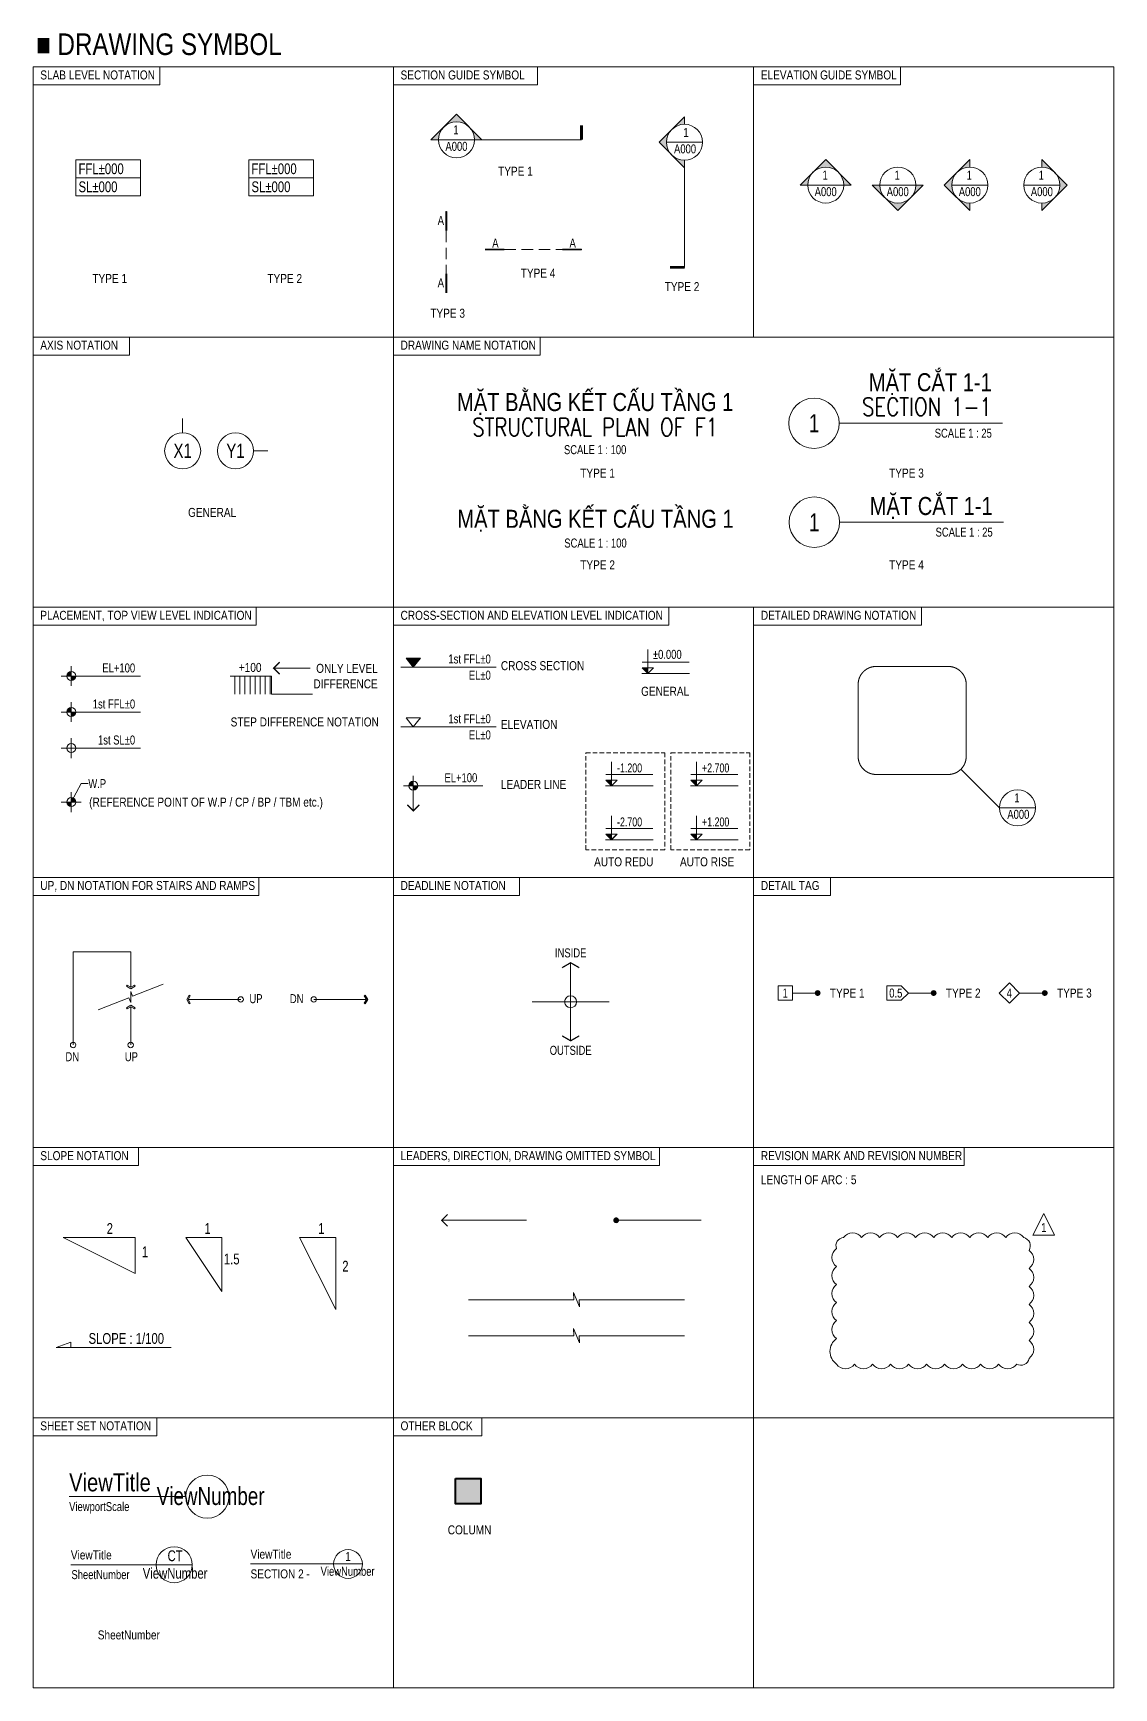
# Model space of a CAD drawing. Header units: millimetres. Extents: x -642477 to 1168880, y -27982 to 330379.
# Drawn here: x -531900 to -501900, y 44673 to 90611 of the extents above; entities that cross this region are included whole.
import ezdxf
from ezdxf.enums import TextEntityAlignment as Align

# ---------------------------------------------------------------- set-up
doc = ezdxf.new("R2010")
doc.units = ezdxf.units.MM
for name, pattern in [('CEN', [62, 60, -1, 0, -1]), ('CENTER2', [1.125, 0.75, -0.125, 0.125, -0.125]), ('DASHED', [19.049999999999997, 12.7, -6.35]), ('HIDDEN2', [4.762499999999999, 3.175, -1.5875])]:
    doc.linetypes.add(name, pattern=pattern)
doc.layers.get('0').update_dxf_attribs({"lineweight": 20})
for name, color, linetype, lineweight in [('NDC_FRAME', 7, 'Continuous', 20), ('NDC_S-COLUMN', 4, 'Continuous', 40), ('NDC_S_ANNO', 7, 'Continuous', 20), ('NDC_S_AXIS', 5, 'CENTER2', 13), ('NDC_S_DIM', 1, 'Continuous', 15), ('NDC_S_ENG TITLE', 3, 'Continuous', 20), ('NDC_S_HATCH COLUMN AND WALL', 251, 'Continuous', 13), ('NDC_S_HIDDEN', 8, 'HIDDEN2', 13), ('NDC_S_OPENING2', 9, 'DASHED', 13), ('NDC_S_SYMBOL', 1, 'Continuous', 15), ('NDC_S_TEXT SYMBOL', 7, 'Continuous', 20), ('NDC_S_THIN LINE', 8, 'Continuous', 9), ('NDC_S_VN TEXT', 7, 'Continuous', 20), ('NDC_S_VN TITLE', 6, 'Continuous', 35)]:
    doc.layers.add(name, color=color, linetype=linetype, lineweight=lineweight)
doc.layers.add('NDC_S_REVISION', color=18, linetype='Continuous', lineweight=20, plot=False)
doc.styles.add('NDC_ANNO', font='', dxfattribs={"width": 0.8})
doc.styles.add('NDC_DIM', font='', dxfattribs={"width": 0.75})
doc.styles.add('NDC_EN TXT', font='romans.shx', dxfattribs={"width": 0.8})
doc.styles.add('NDC_VIE TXT', font='arial.ttf', dxfattribs={"width": 0.8})
doc.styles.get('NDC_ANNO').set_extended_font_data('Dotum')
doc.styles.get('NDC_DIM').set_extended_font_data('Dotum')

# ---------------------------------------------------------------- blocks, each defined once
blk = doc.blocks.new('kata_block_CT')
at = {"layer": 'NDC_S_ANNO'}
blk.add_hatch(color=3, dxfattribs=at).paths.add_polyline_path([(0, 1.596954857557648), (-1.612010908633238, 1.596954857557648), (0, 0)])
at = {"layer": 'NDC_S_ANNO', "ltscale": 50}
h = blk.add_hatch(dxfattribs=at)
h.set_pattern_fill('ANSI31', color=256, scale=1.406250541793835, style=0)
h.set_pattern_definition([(45.00000000000001, (0, 5.456968210637569e-12), (-3.157122508925224, 3.157122508925225), [])])
h.paths.add_polyline_path([(0, 1.596954857557648), (0, 0), (1.612010908924276, 1.596954857557648)])
for p, q in [((11.56125648126181, 5.456968210637569e-12), (-1.63869572513795, 5.456968210637569e-12)), ((-1.592704896858777, 3.140833880479477), (11.46947077315417, 3.140833880479477))]:
    blk.add_line(p, q, dxfattribs=at)
for points in [[(0, 6.69495074864426), (0, 0)], [(0, 0), (-1.612010908924276, 1.596954857557648), (0, 1.596954857557648)], [(0, 0), (1.612010908924276, 1.596954857557648), (0, 1.596954857557648)]]:
    blk.add_lwpolyline(points, dxfattribs=at)
at = {"layer": 'NDC_S_ANNO', "color": 8, "ltscale": 50}
blk.add_lwpolyline([(0, 0), (-1.612010908633238, 1.596954857557648), (0, 1.596954857557648)], dxfattribs=at)
at = {"layer": 'NDC_S_TEXT SYMBOL', "color": 3, "style": 'NDC_ANNO', "width": 0.8}
blk.add_attdef('CT', (1.409564409346785, 4.068271311703938), '', height=2.5, dxfattribs=at)
blk = doc.blocks.new('*U199')
at = {"layer": 'NDC_S_ANNO'}
blk.add_line((0, 0), (-32.35554291820154, 0), dxfattribs=at)
blk.add_circle((6, -7.347880794884119e-16), 6, dxfattribs=at)
at = {"layer": 'NDC_S_TEXT SYMBOL', "color": 6, "linetype": 'ByBlock', "lineweight": -2, "style": 'NDC_VIE TXT', "width": 0.8, "flags": 8}
blk.add_attdef('VIEWTITLE', (-32.35554291820154, 1.470649532882817), '', height=5, dxfattribs=at)
at = {"layer": 'NDC_S_TEXT SYMBOL', "color": 0, "linetype": 'ByBlock', "lineweight": -2, "style": 'NDC_ANNO', "width": 0.8, "flags": 8}
blk.add_attdef('NO.', text='', height=5, dxfattribs=at).set_placement((6.916514236014336, 0.2785440091975027), align=Align.MIDDLE)
at = {"layer": 'NDC_S_TEXT SYMBOL', "color": 3, "lineweight": 25, "style": 'NDC_ANNO', "width": 0.8, "flags": 8}
blk.add_attdef('SCALE', (-32.35554291820154, -3.998868953555331), '', height=2.5, dxfattribs=at)
blk = doc.blocks.new('*U200')
at = {"layer": 'NDC_S_ANNO'}
blk.add_line((10, -6.123233995736766e-16), (-23.67175041808426, 0), dxfattribs=at)
blk.add_circle((5, -6.123233995736766e-16), 5, dxfattribs=at)
at = {"layer": 'NDC_S_TEXT SYMBOL', "color": 6, "linetype": 'ByBlock', "lineweight": -2, "style": 'NDC_VIE TXT', "width": 0.8, "flags": 8}
blk.add_attdef('VIEWTITLE', (-23.67175041808426, 1.470649532882817), '', height=2.5, dxfattribs=at)
at = {"layer": 'NDC_S_TEXT SYMBOL', "linetype": 'ByBlock', "lineweight": -2, "style": 'NDC_ANNO', "width": 0.8, "flags": 8}
for tag, p in [('CHITIET', (5.268843111116439, 2.490300879522692)), ('NO.', (5.268843111116439, -2.310829932335765))]:
    blk.add_attdef(tag, text='', height=3, dxfattribs=at).set_placement(p, align=Align.MIDDLE)
at = {"layer": 'NDC_S_TEXT SYMBOL', "color": 3, "lineweight": 25, "style": 'NDC_ANNO', "width": 0.8, "flags": 8}
blk.add_attdef('C/REF', (-23.50983268459007, -3.998868953555331), '', height=2.5, dxfattribs=at)
blk = doc.blocks.new('*U201')
at = {"layer": 'NDC_S_ANNO'}
blk.add_line((4, 0), (-27.04443883454456, 0), dxfattribs=at)
blk.add_circle((0, 0), 4, dxfattribs=at)
at = {"layer": 'NDC_S_TEXT SYMBOL', "color": 0, "linetype": 'ByBlock', "lineweight": -2, "style": 'NDC_VIE TXT', "width": 0.8}
blk.add_attdef('TITLE', (-27.04443883454456, 1.470649532882817), '', height=2.5, dxfattribs=at)
at = {"layer": 'NDC_S_TEXT SYMBOL', "linetype": 'ByBlock', "lineweight": -2, "style": 'NDC_ANNO', "width": 0.8}
blk.add_attdef('DETT', text='', height=2.5, dxfattribs=at).set_placement((0, 2.08916092661093), align=Align.MIDDLE)
at = {"layer": 'NDC_S_TEXT SYMBOL', "color": 6, "linetype": 'ByBlock', "lineweight": -2, "style": 'NDC_VIE TXT', "width": 0.8}
blk.add_attdef('SECTDET2', (-27.04443883454456, -3.998868953555327), '', height=2.5, dxfattribs=at)
at = {"layer": 'NDC_S_TEXT SYMBOL', "color": 3, "lineweight": 25, "style": 'NDC_VIE TXT', "width": 0.8, "flags": 8}
blk.add_attdef('C/REF', (-11.58663159167423, -3.998868953555326), '', height=2.5, dxfattribs=at)
at = {"layer": 'NDC_S_TEXT SYMBOL', "color": 3, "lineweight": 35, "style": 'NDC_ANNO', "width": 0.8}
blk.add_attdef('NUMBER', text='', height=2.5, dxfattribs=at).set_placement((-0.1082291598075997, -1.981368320581264), align=Align.MIDDLE)
blk = doc.blocks.new('Block Callout 3')
at = {"layer": 'NDC_S_TEXT SYMBOL', "color": 6, "ltscale": 0.005, "style": 'NDC_VIE TXT', "width": 0.8, "flags": 8}
blk.add_attdef('NUMBER', (0, 0), '', height=2.5, dxfattribs=at)
blk = doc.blocks.new('CD')
at = {"layer": 'NDC_S_ANNO'}
blk.add_hatch(color=3, dxfattribs=at).paths.add_polyline_path([(5.820766091346741e-10, 159.6954857552046), (-161.2010908627417, 159.6954857552046), (5.820766091346741e-10, -5.529727786779404e-10)])
at = {"layer": 'NDC_S_ANNO', "ltscale": 50}
h = blk.add_hatch(dxfattribs=at)
h.set_pattern_fill('ANSI31', color=256, scale=140.6250541793833, style=0)
h.set_pattern_definition([(45, (5.820766091346741e-10, 0), (-315.7122508925224, 315.7122508925224), [])])
h.paths.add_polyline_path([(5.820766091346741e-10, 159.6954857552046), (5.820766091346741e-10, -5.529727786779404e-10), (161.2010908930097, 159.6954857552046)])
for p, q in [((1156.125648126763, 0), (-163.8695725132129, 0)), ((-159.2704896852956, 314.0833880473947), (1146.947077315999, 314.0833880473947))]:
    blk.add_line(p, q, dxfattribs=at)
for points in [[(5.820766091346741e-10, 669.4950748638657), (5.820766091346741e-10, -5.529727786779404e-10)], [(5.820766091346741e-10, -5.529727786779404e-10), (-161.2010908627417, 159.6954857552046), (5.820766091346741e-10, 159.6954857552046)], [(5.820766091346741e-10, -5.529727786779404e-10), (161.2010908930097, 159.6954857552046), (5.820766091346741e-10, 159.6954857552046)]]:
    blk.add_lwpolyline(points, dxfattribs=at)
at = {"layer": 'NDC_S_TEXT SYMBOL', "color": 3, "style": 'NDC_DIM', "width": 0.7}
blk.add_attdef('COT', (153.9534816145897, 374.6377722059842), '', height=250, dxfattribs=at)
blk = doc.blocks.new('MARK3A')
at = {"layer": 'NDC_S_ANNO'}
h = blk.add_hatch(color=256, dxfattribs=at)
h.paths.add_polyline_path([(3.535533905029297, 3.535533908754587), (0, 7.071067811921239), (-3.535533905029297, 3.535533903166652, -0.414213562318366)])
h.paths.add_polyline_path([(-7.071067802608013, 0), (-5, 0, -0.1989123672315575), (-3.535533905029297, 3.535533903166652)])
h.paths.add_polyline_path([(3.535533905029297, 3.535533908754587, -0.198912367582118), (5, 0), (7.071067817509174, 0)])
for p, q in [((0, 7.071067811921239), (-7.071067802608013, 0)), ((7.071067817509174, 0), (0, 7.071067811921239)), ((-7.071067802608013, 0), (-5, 0)), ((5, 0), (-5, 0)), ((5, 0), (7.071067810058594, 0))]:
    blk.add_line(p, q, dxfattribs=at)
blk.add_circle((0, 0), 5, dxfattribs=at)
blk = doc.blocks.new('MARK3B')
at = {"layer": 'NDC_S_ANNO'}
h = blk.add_hatch(color=256, dxfattribs=at)
h.paths.add_polyline_path([(-3.535533905029297, -3.535533903166652), (-7.071067810058594, 0), (-3.535533905029297, 3.535533903166652, 0.414213562318366)])
h.paths.add_polyline_path([(0, 7.071067806333303), (0, 5, 0.1989123672315575), (-3.535533905029297, 3.535533903166652)])
h.paths.add_polyline_path([(-3.535533905029297, -3.535533903166652, 0.198912367582118), (0, -5), (0, -7.071067817509174)])
for p, q in [((-7.071067810058594, 0), (0, 7.071067806333303)), ((0, 7.071067806333303), (0, 5)), ((0, -7.071067817509174), (-7.071067810058594, 0)), ((-5, 0), (5, 0)), ((0, -5), (0, -7.071067811921239))]:
    blk.add_line(p, q, dxfattribs=at)
blk.add_circle((0, 0), 5, dxfattribs=at)
blk = doc.blocks.new('TAG')
at = {"layer": 'NDC_S_ANNO', "linetype": 'CEN'}
blk.add_line((0, 0), (27.65909799188375, 0), dxfattribs=at)
at = {"layer": 'NDC_S_ANNO', "const_width": 0.8}
blk.add_lwpolyline([(27.65909799188375, 0), (27.65909799188375, 4)], dxfattribs=at)
blk = doc.blocks.new('MARK-P1')
at = {"layer": 'NDC_S_ANNO'}
h = blk.add_hatch(color=256, dxfattribs=at)
h.paths.add_polyline_path([(0, 1.249999990686774, 0.4142135623730951), (-1.25, -9.313225746154785e-09), (0, -9.313225746154785e-09)])
h.paths.add_polyline_path([(1.25, -9.313225746154785e-09), (0, -9.313225746154785e-09), (0, -1.250000009313226, 0.4142135623730951)])
for p, q in [((-2.750000007450581, 0), (2.749999992549419, 0)), ((0, 2.75), (0, -2.75))]:
    blk.add_line(p, q, dxfattribs=at)
blk.add_circle((0, 0), 1.25, dxfattribs=at)
blk = doc.blocks.new('MARK-P2')
at = {"layer": 'NDC_S_ANNO'}
for p, q in [((-2.750000007450581, 0), (2.749999992549419, 0)), ((0, 2.750000001862645), (0, -2.75))]:
    blk.add_line(p, q, dxfattribs=at)
blk.add_circle((0, 0), 1.25, dxfattribs=at)
blk = doc.blocks.new('MARK-P3')
at = {"layer": 'NDC_S_ANNO'}
h = blk.add_hatch(color=256, dxfattribs=at)
h.paths.add_polyline_path([(1.249999992549419, -3.725290298461914e-09, 0.4142135623730951), (-7.450580596923828e-09, 1.24999999627471), (-7.450580596923828e-09, -3.725290298461914e-09)])
h.paths.add_polyline_path([(-7.450580596923828e-09, -1.25000000372529), (-7.450580596923828e-09, -3.725290298461914e-09), (-1.250000007450581, -3.725290298461914e-09, 0.4142135623730951)])
for p, q in [((2.75, 0), (-2.75, 0)), ((0, 2.75000000372529), (0, -2.74999999627471))]:
    blk.add_line(p, q, dxfattribs=at)
blk.add_circle((0, 0), 1.25, dxfattribs=at)
blk = doc.blocks.new('MARK4')
at = {"layer": 'NDC_S_ANNO'}
blk.add_line((-5, 0), (5, 0), dxfattribs=at)
blk.add_circle((0, 0), 5, dxfattribs=at)
blk = doc.blocks.new('A$C13D16E50')
at = {"layer": 'NDC_S_ANNO'}
blk.add_hatch(color=256, dxfattribs=at).paths.add_polyline_path([(0, 0), (-2, 2.5), (2, 2.5)])
blk.add_lwpolyline([(0, 0), (-2, 2.5), (2, 2.5)], close=True, dxfattribs=at)
blk = doc.blocks.new('*U187')
at = {"layer": 'NDC_S_SYMBOL'}
blk.add_line((3.061616997868383e-16, 5), (4.286263797015736e-16, 9), dxfattribs=at)
blk.add_circle((0, 0), 5, dxfattribs=at)
at = {"layer": 'NDC_S_TEXT SYMBOL', "color": 7, "style": 'NDC_ANNO', "width": 0.8}
blk.add_attdef('GRID', text='', height=4, dxfattribs=at).set_placement((0, 0), align=Align.MIDDLE)
blk = doc.blocks.new('*U188')
at = {"layer": 'NDC_S_SYMBOL'}
blk.add_line((5, -1.416384724411995e-15), (9, -2.427027824026856e-15), dxfattribs=at)
blk.add_circle((0, 0), 5, dxfattribs=at)
at = {"layer": 'NDC_S_TEXT SYMBOL', "color": 7, "style": 'NDC_ANNO', "width": 0.8}
blk.add_attdef('GRID', text='', height=4, rotation=270, dxfattribs=at).set_placement((0, 0), align=Align.MIDDLE)
blk = doc.blocks.new('*U190')
at = {"layer": 'NDC_S_ANNO', "linetype": 'ByBlock', "lineweight": -2}
blk.add_line((9.278846846427768e-07, 4.357142857143117), (0, -1), dxfattribs=at)
at = {"layer": 'NDC_S_ANNO', "ltscale": 0.005, "const_width": 0.5}
blk.add_lwpolyline([(0, -1), (9.278846846427768e-07, 4.357142857143117)], dxfattribs=at)
at = {"layer": 'NDC_S_TEXT SYMBOL', "linetype": 'ByBlock', "lineweight": -2, "style": 'NDC_ANNO', "width": 0.8}
blk.add_attdef('DETAIL', text='', height=2.5, dxfattribs=at).set_placement((-0.635006858396082, 1.824862175366434), align=Align.MIDDLE_RIGHT)
blk = doc.blocks.new('*U189')
at = {"layer": 'NDC_S_ANNO', "linetype": 'ByBlock', "lineweight": -2}
blk.add_line((9.278846846427768e-07, 4.357142857143117), (0, -1), dxfattribs=at)
at = {"layer": 'NDC_S_ANNO', "ltscale": 0.005, "const_width": 0.5}
blk.add_lwpolyline([(0, -1), (9.278846846427768e-07, 4.357142857143117)], dxfattribs=at)
at = {"layer": 'NDC_S_TEXT SYMBOL', "linetype": 'ByBlock', "lineweight": -2, "style": 'NDC_ANNO', "width": 0.8}
blk.add_attdef('DETAIL', text='', height=2.5, dxfattribs=at).set_placement((-0.635006858396082, 1.824862175366434), align=Align.MIDDLE_RIGHT)
blk = doc.blocks.new('*U191')
at = {"layer": 'NDC_S_ANNO', "color": 0, "linetype": 'ByBlock', "lineweight": -2}
blk.add_line((-4.357142640116527, 0.002997111644365447), (1.000000217026004, 0.002999782974066001), dxfattribs=at)
at = {"layer": 'NDC_S_ANNO', "ltscale": 0.005, "const_width": 0.5}
blk.add_lwpolyline([(1.000000217026004, 0.002999782974066001), (-4.357142640116527, 0.002997111644365447)], dxfattribs=at)
at = {"layer": 'NDC_S_TEXT SYMBOL', "linetype": 'ByBlock', "lineweight": -2, "style": 'NDC_ANNO', "width": 0.8}
blk.add_attdef('DETAIL', text='', height=2.5, dxfattribs=at).set_placement((-0.635006858396082, 1.824862175366434), align=Align.MIDDLE_RIGHT)
blk = doc.blocks.new('Drawing name_symbol')
at = {"layer": 'NDC_S_ENG TITLE', "style": 'NDC_EN TXT', "width": 0.8}
blk.add_attdef('SECTDET1', text='', height=5, dxfattribs=at).set_placement((0, 1.011264427095739), align=Align.CENTER)
at = {"layer": 'NDC_S_TEXT SYMBOL', "lineweight": 25, "style": 'NDC_ANNO', "width": 0.8}
blk.add_attdef('SSCALE', text='', height=2.5, dxfattribs=at).set_placement((0, -3.998868953555331), align=Align.CENTER)
at = {"layer": 'NDC_S_VN TITLE', "style": 'NDC_VIE TXT', "width": 0.8}
blk.add_attdef('SECTDET2', text='', height=5, dxfattribs=at).set_placement((0, 7.970649532882817), align=Align.CENTER)
blk = doc.blocks.new('Drawing name_symbol2')
at = {"layer": 'NDC_S_TEXT SYMBOL', "style": 'NDC_ANNO', "width": 0.8}
blk.add_attdef('SSCALE', text='', height=2.5, dxfattribs=at).set_placement((0, -3.998868953555331), align=Align.CENTER)
at = {"layer": 'NDC_S_VN TITLE', "style": 'NDC_VIE TXT', "width": 0.8}
blk.add_attdef('SECTDET1', text='', height=5, dxfattribs=at).set_placement((0, 1.470649532882817), align=Align.CENTER)
blk = doc.blocks.new('*U195')
at = {"layer": 'NDC_S_ANNO'}
blk.add_line((0, 0), (45.35681176658893, -6.446904599144796e-15), dxfattribs=at)
blk.add_circle((-7, 0), 7, dxfattribs=at)
at = {"layer": 'NDC_S_ENG TITLE', "style": 'NDC_EN TXT', "width": 0.8}
blk.add_attdef('SECTDET1', text='', height=5, dxfattribs=at).set_placement((42.35681176658893, 4.567440829414404), align=Align.MIDDLE_RIGHT)
at = {"layer": 'NDC_S_TEXT SYMBOL', "style": 'NDC_ANNO', "width": 0.8}
blk.add_attdef('DETT', text='', height=5, dxfattribs=at).set_placement((-7, 0), align=Align.MIDDLE)
blk.add_attdef('SSCALE', text='', height=2.5, dxfattribs=at).set_placement((42.35681176658893, -1.499999998137356), align=Align.TOP_RIGHT)
at = {"layer": 'NDC_S_VN TITLE', "style": 'NDC_VIE TXT', "width": 0.8}
blk.add_attdef('SECTDET2', text='', height=5, dxfattribs=at).set_placement((42.35681176658893, 11.39873478675144), align=Align.MIDDLE_RIGHT)
blk = doc.blocks.new('*U197')
at = {"layer": 'NDC_S_ANNO'}
blk.add_line((0, 0), (45.51926172808918, -6.469994833293447e-15), dxfattribs=at)
blk.add_circle((-7, 0), 7, dxfattribs=at)
at = {"layer": 'NDC_S_TEXT SYMBOL', "style": 'NDC_ANNO', "width": 0.8}
blk.add_attdef('DETT', text='', height=5, dxfattribs=at).set_placement((-7, 0), align=Align.MIDDLE)
blk.add_attdef('SSCALE', text='', height=2.5, dxfattribs=at).set_placement((42.51926172808917, -1.499999998137356), align=Align.TOP_RIGHT)
at = {"layer": 'NDC_S_VN TITLE', "style": 'NDC_VIE TXT', "width": 0.8}
blk.add_attdef('SECTDET1', text='', height=5, dxfattribs=at).set_placement((42.51926172808917, 6.999999999999995), align=Align.TOP_RIGHT)
blk = doc.blocks.new('cot')
at = {"layer": 'NDC_S_HATCH COLUMN AND WALL', "ltscale": 0.005}
h = blk.add_hatch(color=256, dxfattribs=at)
h.dxf.hatch_style = 1
h.paths.add_polyline_path([(-0.5000000004942454, 0.4999999990697175), (0.4999999995057546, 0.4999999990692841), (0.4999999994759795, -0.5000000009307168), (-0.5000000005240205, -0.5000000009302834)])
at = {"layer": 'NDC_S-COLUMN', "ltscale": 0.005}
blk.add_lwpolyline([(-0.5000000004942454, 0.4999999990697175), (0.4999999995057546, 0.4999999990692841), (0.4999999994759795, -0.5000000009307168), (-0.5000000005240205, -0.5000000009302834)], close=True, dxfattribs=at)

msp = doc.modelspace()

# ---------------------------------------------------------------- hatches: boundary and pattern name
at = {"layer": 'NDC_S_ANNO'}
h = msp.add_hatch(dxfattribs=at)
h.set_pattern_fill('LINE', color=8, scale=1000, angle=45, style=0)
h.set_pattern_definition([(45, (-4637956192.876135, -1496755157.08463), (-88.38834764831843, 88.38834764831843), [])])
h.paths.add_polyline_path([(-526430.0153646609, 72762.11545897307), (-525285.3828940531, 72762.11545897307), (-525285.3828940531, 72262.11545897307), (-526430.0153646609, 72262.11545897307)])

# ---------------------------------------------------------------- linework, layer by layer
at = {"layer": 'NDC_FRAME'}
for p, q in [((-531899.7326320042, 44673.28559552909), (-531899.7326320042, 89673.28559552909)), ((-501899.7326320041, 89673.28559552909), (-531899.7326320042, 89673.28559552909)), ((-528385.5564700328, 89173.28559571535), (-528385.5564700328, 89673.28559552909)), ((-521899.7326320041, 89673.28559552909), (-521899.7326320041, 44673.28559552909)), ((-517899.7326320041, 89173.28559552909), (-517899.7326320041, 89673.28559534282)), ((-511899.7326320041, 89673.28559552909), (-511899.7326320041, 82173.28559552909)), ((-507820.6774444878, 89173.28559571535), (-507820.6774444878, 89673.28559552909)), ((-501899.7326320041, 89673.28559552909), (-501899.7326320041, 44673.28559552909)), ((-531899.7326320042, 89173.28559552909), (-528385.5564700328, 89173.28559552909)), ((-521899.7326320041, 89173.28559534282), (-517899.7326320041, 89173.28559534282)), ((-511899.7326320041, 89173.28559552909), (-507820.6774444878, 89173.28559552909)), ((-531899.7326320042, 82173.28559552909), (-501899.7326312591, 82173.28559552909)), ((-529223.962894028, 81673.28559571535), (-529223.962894028, 82173.28559552909)), ((-517828.1546341539, 81673.28559571535), (-517828.1546341539, 82173.28559552909)), ((-531899.7326320042, 81673.28559552909), (-529223.962894028, 81673.28559552909)), ((-521899.7326312591, 81673.28559552909), (-517828.1546341539, 81673.28559552909)), ((-531899.7326312591, 74673.28559552909), (-501899.732630514, 74673.28559552909)), ((-525707.3341680984, 74173.28559571537), (-525707.3341680984, 74673.2855955291)), ((-514255.0784205789, 74173.28559571537), (-514255.0784205789, 74673.2855955291)), ((-511899.7326320041, 74673.28559552909), (-511899.7326320041, 44673.28559552909)), ((-507239.8268917975, 74173.28559571535), (-507239.8268917975, 74673.28559552909)), ((-531899.732629769, 74173.2855955291), (-525707.3341680984, 74173.2855955291)), ((-521899.732630514, 74173.2855955291), (-514255.0784205789, 74173.2855955291)), ((-511899.732631259, 74173.28559552909), (-507239.8268917975, 74173.28559552909)), ((-531899.7326305141, 67173.28559552909), (-501899.732629769, 67173.28559552909)), ((-525629.6655416391, 66673.28559478403), (-525629.6655416391, 67173.28559459776)), ((-518399.732630514, 66673.28559608788), (-518399.732630514, 67173.28559590162)), ((-509763.9592751231, 66673.28559627415), (-509763.9592751231, 67173.28559608788)), ((-531899.732629024, 66673.28559459776), (-525629.6655416391, 66673.28559459776)), ((-521899.732630514, 66673.28559590162), (-518399.732630514, 66673.28559590162)), ((-511899.732630514, 66673.28559608788), (-509763.9592751231, 66673.28559608788)), ((-531899.732629769, 59673.28559552909), (-501899.7326290239, 59673.28559552909)), ((-528977.5565167237, 59173.28559608788), (-528977.5565167237, 59673.28559590162)), ((-514515.083133616, 59173.28559608788), (-514515.083133616, 59673.28559590162)), ((-506057.346677299, 59173.28559552909), (-506057.346677299, 59673.28559534282)), ((-531899.7326282789, 59173.28559590162), (-528977.5565167237, 59173.28559590162)), ((-521899.7326282788, 59173.28559590162), (-514515.083133616, 59173.28559590162)), ((-511899.7326282788, 59173.28559534282), (-506057.346677299, 59173.28559534282)), ((-531899.732629024, 52173.28559552909), (-501899.7326282788, 52173.28559552909)), ((-528464.4250969375, 51673.28559608788), (-528464.4250969375, 52173.28559590162)), ((-519448.6965293207, 51673.2855960879), (-519448.6965293207, 52173.28559590163)), ((-531899.7326275338, 51673.28559590162), (-528464.4250969375, 51673.28559590162)), ((-521899.7326275337, 51673.28559590163), (-519448.6965293207, 51673.28559590163)), ((-531899.7326282789, 44673.28559552909), (-501899.7326275338, 44673.28559552909))]:
    msp.add_line(p, q, dxfattribs=at)
at = {"layer": 'NDC_S_ANNO'}
for p, q in [((-530714.2935457183, 87091.80835505606), (-530714.2935457183, 86091.80835505606)), ((-530714.2935457183, 86091.80835505606), (-530714.2935457183, 87091.80835505606)), ((-525913.7691052575, 87091.80835505606), (-525913.7691052575, 86091.80835505606)), ((-525913.7691052575, 86091.80835505606), (-525913.7691052575, 87091.80835505606)), ((-530714.2935457183, 86591.80835505606), (-528914.2935449732, 86591.80835505606)), ((-525913.7691052575, 86591.80835505606), (-524113.7691045124, 86591.80835505606)), ((-530567.2575524081, 72762.11545766922), (-528917.2575516631, 72762.11545804175)), ((-525221.7855226239, 72979.65199464592), (-524206.6334504624, 72979.65199464592)), ((-519045.7598384786, 73011.39906372696), (-521695.7598384786, 73011.39906372696)), ((-530567.2575524081, 71762.11545785549), (-528917.257550918, 71762.11545804175)), ((-519045.7598384786, 71353.03529945652), (-521695.7598384786, 71353.03529945652)), ((-530567.2575524081, 70762.11545785549), (-528917.257550918, 70762.11545804175)), ((-506145.3622430501, 70176.31997672499), (-505075.4112660823, 69106.36899863959)), ((-530567.2575524081, 69776.0659909028), (-530842.2575524081, 69262.11545785549)), ((-530567.2575524081, 69776.0659909028), (-530367.2575524081, 69776.0659909028)), ((-521345.7598384786, 69021.38094755077), (-521345.7598384786, 69440.99259825611)), ((-521070.7598392236, 69715.99259825611), (-519420.7598384786, 69715.99259862864)), ((-530788.0573494365, 65107.89367576719), (-529190.7642794778, 65107.89367576719)), ((-530788.0573494365, 65107.89367576719), (-530788.0573494365, 62520.99096739323)), ((-529190.7642794778, 65107.89367576719), (-529190.7642794778, 64123.05529715151)), ((-516978.5437226486, 62636.87546186075), (-516978.5437233936, 64803.54212846533)), ((-510822.7983845402, 63962.68500259037), (-510122.7983837951, 63962.68500259037)), ((-506902.7224349374, 63962.68500259037), (-507602.7224349374, 63962.68500259037)), ((-504518.614357714, 63962.68500259037), (-503818.614357714, 63962.68500259037)), ((-529190.7971544196, 62520.99096739323), (-529190.7971536745, 63582.28312955827)), ((-526136.119309627, 63785.94283928753), (-527595.7426806916, 63785.94283966006)), ((-524108.9374369015, 63785.94283928753), (-522649.314067327, 63785.94283966006)), ((-515911.4184588384, 63720.20879525617), (-518045.6689857137, 63720.20879525617))]:
    msp.add_line(p, q, dxfattribs=at)
for points in [[(-530714.2935457183, 87091.80835505606), (-528914.2935449732, 87091.80835505606), (-528914.2935449732, 86091.80835505606), (-530714.2935457183, 86091.80835505606)], [(-525913.7691052575, 87091.80835505606), (-524113.7691045124, 87091.80835505606), (-524113.7691045124, 86091.80835505606), (-525913.7691052575, 86091.80835505606)], [(-526430.0153646609, 72762.11545897307), (-525285.3828940531, 72762.11545897307), (-525285.3828940531, 72262.11545897307), (-524140.7504234453, 72262.11545897307)], [(-521345.7598384786, 71353.03529945652), (-521545.7598384786, 71603.03529945652), (-521145.7598384786, 71603.03529945652), (-521345.7598384786, 71353.03529945652)], [(-528290.7971544196, 64212.6597583446), (-529141.8841106822, 63872.22497613759), (-529190.7971544196, 64002.65975894064), (-529190.7971544196, 63702.65975894064), (-529239.710198157, 63833.09454099865), (-530090.7971544196, 63492.65975879163)], [(-529087.98745703, 64182.17068837614), (-529070.4874334862, 64151.85975880951), (-529190.7971544196, 64082.65975864262), (-529310.7971547176, 64151.941791192), (-529293.2971535255, 64182.25268052549), (-529190.7642794778, 64123.05529715151), (-529087.98745703, 64182.17068837614)], [(-527536.6083806385, 63888.7525363046), (-527566.9193094601, 63906.25255947591), (-527636.119309627, 63785.94283928753), (-527566.8372770776, 63665.94283936203), (-527536.5263884892, 63683.44283980907), (-527595.7237711181, 63785.97571422935), (-527536.6083806385, 63888.7525363046)], [(-522708.4294578065, 63888.7196617353), (-522678.118528985, 63906.21968490661), (-522608.9185288181, 63785.90996471823), (-522678.2005613674, 63665.90996479274), (-522708.5114499559, 63683.40996523977), (-522649.314067327, 63785.94283966006), (-522708.4294578065, 63888.7196617353)], [(-511222.7983837951, 64162.68500054146), (-510822.7983845402, 64162.68500277663), (-510822.7983837951, 63762.68500240411), (-511222.7983837951, 63762.68500203158), (-511222.7983837951, 64162.68500054146)], [(-507802.7224341924, 64162.68500184531), (-507602.7224349374, 63962.68500259037), (-507802.7224334473, 63762.68500128652), (-508202.7224334473, 63762.68500091399), (-508202.7224334473, 64162.68499942387), (-507802.7224341924, 64162.68500165905)], [(-505084.2997811776, 63962.68500110025), (-504801.4570705634, 64245.52771543975), (-504518.614357714, 63962.68500259037), (-504801.4570698183, 63679.84229048605), (-505084.2997811776, 63962.68500110025)], [(-529087.98745703, 63523.14882950515), (-529070.4874334862, 63553.45975907177), (-529190.7971544196, 63622.65975923867), (-529310.7971547176, 63553.37772668929), (-529293.2971535255, 63523.0668373558), (-529190.7642794778, 63582.26422072978), (-529087.98745703, 63523.14882950515)], [(-530856.5920215836, 54123.63268429851), (-530856.5920215836, 54273.63268448478), (-531256.5920215836, 54123.63268429851), (-528065.3963696947, 54123.63268429851)]]:
    msp.add_lwpolyline(points, dxfattribs=at)
for points, const_width in [([(-525055.1188562056, 73146.31866180929), (-525221.7855226239, 72979.65199464592), (-525055.1188562056, 72812.9853282276)], 41.66666666666666), ([(-521179.0931713152, 69188.04761396909), (-521345.7598384786, 69021.38094755077), (-521512.4265048969, 69188.04761396909)], 35), ([(-517215.8834092509, 64666.51399776265), (-516978.5437241387, 64803.54212883786), (-516741.2040375363, 64666.5139970176)], 35), ([(-517215.8834107411, 62773.90359405354), (-516978.5437248838, 62636.87546335087), (-516741.2040390265, 62773.9035947986)], 35)]:
    msp.add_lwpolyline(points, dxfattribs=dict(at, const_width=const_width))
at = {"layer": 'NDC_S_ANNO', "linetype": 'HIDDEN2', "ltscale": 100, "const_width": 30}
msp.add_lwpolyline([(-505998.9156335531, 70529.87336741418, -0.4142135622276136), (-506498.9156342981, 70029.87336741418), (-508498.9156350432, 70029.87336741418, -0.414213562460384), (-508998.9156350432, 70529.87336741418), (-508998.9156335531, 72529.87336741418, -0.4142135622785321), (-508498.9156342981, 73029.87336741418), (-506498.9156342981, 73029.87336741418, -0.4142135624785692), (-505998.9156335531, 72529.87336741418)], format="xyb", close=True, dxfattribs=at)
at = {"layer": 'NDC_S_ANNO', "const_width": 80}
for points in [[(-510162.7983836461, 63962.6850029629, 1), (-510082.7983839441, 63962.6850029629, 1)], [(-506942.7224347884, 63962.6850029629, 1), (-506862.7224350864, 63962.6850029629, 1)], [(-503858.614357565, 63962.6850029629, 1), (-503778.614357863, 63962.6850029629, 1)]]:
    msp.add_lwpolyline(points, format="xyb", close=True, dxfattribs=at)
at = {"layer": 'NDC_S_ANNO'}
for points in [[(-529063.6459511509, 57179.50315041906), (-529063.6459511509, 56179.50315041906), (-531063.6459511509, 57179.50315041906)], [(-526657.1724516144, 57179.5031491152), (-526657.1724516144, 55679.5031491152), (-527657.1724516144, 57179.5031491152)], [(-523500.9938341369, 57179.50315041906), (-523500.9938341369, 55179.50315041906), (-524500.993834137, 57179.50315041906)]]:
    msp.add_lwpolyline(points, close=True, dxfattribs=at)
for centre, radius in [((-526136.119309627, 63785.94283928753), 75), ((-524108.9374369015, 63785.94283928753), 75), ((-516978.5437233936, 63720.20879600123), 166.6666666666667), ((-530788.0573494365, 62520.99096739323), 75), ((-529190.7971544196, 62520.99096739323), 75)]:
    msp.add_circle(centre, radius, dxfattribs=at)
at = {"layer": 'NDC_S_HIDDEN', "ltscale": 100}
for p, q in [((-520430.9845867789, 85127.83841712897), (-520430.9844939904, 83935.08097283817)), ((-518817.187011843, 84601.2693367914), (-517207.7643804852, 84601.2693367914))]:
    msp.add_line(p, q, dxfattribs=at)
at = {"layer": 'NDC_S_OPENING2', "ltscale": 10, "elevation": -5.332111246215604e-07}
for points in [[(-516557.4920280587, 70633.8932894598), (-514366.5510217149, 70633.8932894598), (-514366.5510217149, 67937.04816222504), (-516557.4920280587, 67937.04816222504)], [(-514198.6028035206, 70633.8932894598), (-512007.6617971768, 70633.8932894598), (-512007.6617971768, 67937.04816222504), (-514198.6028035206, 67937.04816222504)]]:
    msp.add_lwpolyline(points, close=True, dxfattribs=at)
at = {"layer": 'NDC_S_REVISION'}
msp.add_lwpolyline([(-503846.1313917483, 57843.30278208987), (-504146.1313917483, 57243.30278208987), (-503546.1313917483, 57243.30278208987)], close=True, dxfattribs=at)
msp.add_lwpolyline([(-509598.4267772147, 53662.13817917534, 0.52056705), (-509098.4267772147, 53662.13817917534, 0.52056705), (-508598.4267772147, 53662.13817917534, 0.52056705), (-508098.4267772147, 53662.13817917534, 0.52056705), (-507598.4267772147, 53662.13817917534, 0.52056705), (-507098.4267772147, 53662.13817917534, 0.52056705), (-506598.4267772147, 53662.13817917534, 0.52056705), (-506098.4267772147, 53662.13817917534, 0.52056705), (-505598.4267772147, 53662.13817917534, 0.52056705), (-505098.4267772147, 53662.13817917534, 0.52056705), (-504598.4267772147, 53662.13817917534, 0.52056705), (-504255.7284145168, 53819.43981647749, 0.52056705), (-504255.7284145168, 54319.43981647749, 0.52056705), (-504255.7284145168, 54819.43981647749, 0.52056705), (-504255.7284145168, 55319.43981647749, 0.52056705), (-504255.7284145168, 55819.43981647749, 0.52056705), (-504255.7284145168, 56319.43981647749, 0.52056705), (-504255.7284145168, 56819.43981647749, 0.52056705), (-504402.3378943891, 57172.83033660521, 0.52056705), (-504902.3378943891, 57172.83033660521, 0.52056705), (-505402.3378943891, 57172.83033660521, 0.52056705), (-505902.3378943891, 57172.83033660521, 0.52056705), (-506402.3378943891, 57172.83033660521, 0.52056705), (-506902.3378943891, 57172.83033660521, 0.52056705), (-507402.3378943891, 57172.83033660521, 0.52056705), (-507902.3378943891, 57172.83033660521, 0.52056705), (-508402.3378943891, 57172.83033660521, 0.52056705), (-508902.3378943891, 57172.83033660521, 0.52056705), (-509402.3378943891, 57172.83033660521, 0.52056705), (-509598.4267772147, 56868.91921943078, 0.52056705), (-509598.4267772147, 56368.91921943078, 0.52056705), (-509598.4267772147, 55868.91921943078, 0.52056705), (-509598.4267772147, 55368.91921943078, 0.52056705), (-509598.4267772147, 54868.91921943078, 0.52056705), (-509598.4267772147, 54368.91921943078, 0.52056705)], format="xyb", close=True, dxfattribs=at)
at = {"layer": 'NDC_S_SYMBOL'}
for p, q in [((-520560.5519176907, 57654.04750449637), (-518205.1313021667, 57654.04750449637)), ((-515715.0819481797, 57654.04750449637), (-513359.6613326556, 57654.04750449637))]:
    msp.add_line(p, q, dxfattribs=at)
at = {"layer": 'NDC_S_SYMBOL', "const_width": 35}
msp.add_lwpolyline([(-520393.8852512724, 57487.38083789179), (-520560.5519176907, 57654.04750449637), (-520393.8852512724, 57820.71417128721)], dxfattribs=at)
at = {"layer": 'NDC_S_SYMBOL', "const_width": 80}
msp.add_lwpolyline([(-515755.0819480307, 57654.0475048689, 1), (-515675.0819483287, 57654.0475048689, 1)], format="xyb", close=True, dxfattribs=at)
at = {"layer": 'NDC_S_SYMBOL'}
for points in [[(-519817.3601605999, 55448.29005683186), (-516893.0123352515, 55448.29005683186), (-516897.3601610469, 55648.29005683186), (-516737.3601601528, 55248.29005645933), (-516741.7079866933, 55448.29005683186), (-513817.3601605999, 55448.29005683186)], [(-519817.3601605999, 54448.29005683186), (-516893.0123352515, 54448.29005683186), (-516897.3601610469, 54648.29005683186), (-516737.3601601528, 54248.29005645933), (-516741.7079866933, 54448.29005683186), (-513817.3601605999, 54448.29005683186)]]:
    msp.add_lwpolyline(points, dxfattribs=at)

# ---------------------------------------------------------------- block references
at = {"xscale": 700, "yscale": 700}
msp.add_blockref('cot', (-519825.0634663801, 50132.365676631), dxfattribs=at)
at = {"ltscale": 0.005}
ref = msp.add_blockref('Block Callout 3', (-530104.3389695063, 46019.43695368899), dxfattribs=dict(at, xscale=100, yscale=100, zscale=100))
ref.add_attrib('NUMBER', 'SheetNumber', (-530104.3389695063, 46019.43695368899), dxfattribs={"layer": 'NDC_S_TEXT SYMBOL', "color": 6, "ltscale": 0.005, "height": 250, "style": 'NDC_VIE TXT', "width": 0.8})
at = {"layer": 'NDC_S_ANNO', "yscale": 100, "zscale": 100}
for name, p, xscale in [('MARK3A', (-520148.7871731137, 87649.17906360161), 100), ('MARK3B', (-513817.4639063132, 87579.87412721124), 100), ('TAG', (-519441.6803913628, 87649.17906322908), 100), ('MARK3B', (-505899.7326320041, 86392.03559552909), 100), ('MARK3B', (-503899.7326320041, 86392.03559552909), -100), ('A$C13D16E50', (-521345.7598384786, 73011.39906372696), 100), ('MARK-P1', (-530842.2575516631, 72762.11545766922), 100), ('MARK-P1', (-530842.2575516631, 71762.11545785549), 100), ('MARK-P2', (-530842.2575516631, 70762.11545785549), 100), ('MARK-P1', (-521345.7598384786, 69715.99259825611), 100), ('MARK-P3', (-530842.2575524081, 69262.11545785549), 100), ('MARK4', (-504575.4112660823, 69106.36899863959), 100)]:
    msp.add_blockref(name, p, dxfattribs=dict(at, xscale=xscale))
at = {"layer": 'NDC_S_ANNO', "xscale": -100, "yscale": 100, "zscale": 100, "rotation": 90}
msp.add_blockref('TAG', (-513817.4639063132, 86872.76734546032), dxfattribs=at)
at = {"layer": 'NDC_S_ANNO', "xscale": 100, "yscale": 100, "zscale": 100}
for name, p, values in [('Drawing name_symbol', (-516298.5644453801, 79321.8631927805), {'SECTDET1': 'STRUCTURAL PLAN OF F1', 'SECTDET2': 'MẶT BẰNG KẾT CẤU TẦNG 1', 'SSCALE': 'SCALE 1 : 100'}), ('kata_block_CT', (-514836.3915604562, 72832.5612236467), {'CT': '%%p0.000'})]:
    msp.add_blockref(name, p, dxfattribs=at).add_auto_attribs(values)
at = {"layer": 'NDC_S_ANNO'}
ref = msp.add_blockref('*U199', (-527663.2698818028, 49982.0957835021), dxfattribs=dict(at, xscale=100, yscale=100, zscale=100))
ref.add_attrib('VIEWTITLE', 'ViewTitle', (-530898.824173623, 50129.16073679038), dxfattribs={"layer": 'NDC_S_TEXT SYMBOL', "color": 6, "linetype": 'ByBlock', "lineweight": -2, "height": 500, "style": 'NDC_VIE TXT', "width": 0.8})
ref.add_attrib('NO.', 'ViewNumber', dxfattribs={"layer": 'NDC_S_TEXT SYMBOL', "color": 0, "linetype": 'ByBlock', "lineweight": -2, "height": 500, "style": 'NDC_ANNO', "width": 0.8}).set_placement((-526971.6184582014, 50009.95018442185), align=Align.MIDDLE)
ref.add_attrib('SCALE', 'ViewportScale', (-530898.824173623, 49582.20888814656), dxfattribs={"layer": 'NDC_S_TEXT SYMBOL', "color": 3, "lineweight": 25, "height": 250, "style": 'NDC_ANNO', "width": 0.8})
at = {"layer": 'NDC_S_AXIS', "xscale": 100, "yscale": 100, "zscale": 100}
msp.add_blockref('*U187', (-527748.4658816056, 79015.23583848304), dxfattribs=at).add_auto_attribs({'GRID': 'X1'})
at = {"layer": 'NDC_S_AXIS'}
ref = msp.add_blockref('*U188', (-526281.2576491917, 79015.23583848304), dxfattribs=dict(at, xscale=100, yscale=100, zscale=100))
ref.add_attrib('GRID', 'Y1', dxfattribs={"layer": 'NDC_S_TEXT SYMBOL', "color": 7, "height": 400, "style": 'NDC_ANNO', "width": 0.8}).set_placement((-526281.2576491917, 79015.23583848313), align=Align.MIDDLE)
at = {"layer": 'NDC_S_DIM'}
ref = msp.add_blockref('CD', (-515844.8924502376, 69712.05702566572), dxfattribs=at)
ref.add_attrib('COT', '-1.200', (-515690.938968623, 70086.6947978717), dxfattribs={"layer": '0', "color": 3, "height": 250, "style": 'NDC_DIM', "width": 0.75})
ref = msp.add_blockref('CD', (-513486.0032256995, 69712.05702566572), dxfattribs=at)
ref.add_attrib('COT', '+2.700', (-513332.0497440849, 70086.6947978717), dxfattribs={"layer": '0', "color": 3, "height": 250, "style": 'NDC_DIM', "width": 0.75})
ref = msp.add_blockref('CD', (-515844.8924502376, 68212.05702566572), dxfattribs=at)
ref.add_attrib('COT', '-2.700', (-515690.938968623, 68586.6947978717), dxfattribs={"layer": '0', "color": 3, "height": 250, "style": 'NDC_DIM', "width": 0.75})
ref = msp.add_blockref('CD', (-513486.0032257001, 68212.05702566517), dxfattribs=at)
ref.add_attrib('COT', '+1.200', (-513332.0497440855, 68586.69479787115), dxfattribs={"layer": '0', "color": 3, "height": 250, "style": 'NDC_DIM', "width": 0.75})
at = {"layer": 'NDC_S_SYMBOL', "xscale": 100, "yscale": 100, "zscale": 100}
msp.add_blockref('MARK3A', (-509899.7326320041, 86392.03559552909), dxfattribs=at)
at = {"layer": 'NDC_S_SYMBOL', "xscale": 100, "yscale": 100, "zscale": 100, "rotation": 180}
msp.add_blockref('MARK3A', (-507899.7326320041, 86392.03559552909), dxfattribs=at)
at = {"layer": 'NDC_S_SYMBOL', "xscale": 100, "yscale": 100, "zscale": 100}
for name, p in [('*U190', (-520430.9845867789, 85227.83841712897)), ('*U191', (-518917.1870335456, 84600.969358494)), ('*U191', (-516772.0501164735, 84600.96962562697)), ('*U189', (-520430.9845867789, 83499.36668712385))]:
    msp.add_blockref(name, p, dxfattribs=at).add_auto_attribs({'DETAIL': 'A'})
at = {"layer": 'NDC_S_THIN LINE', "xscale": 100, "yscale": 100, "zscale": 100}
for name, p, values in [('*U195', (-509523.845333137, 79780.18462474667), {'SECTDET1': 'SECTION 1-1', 'SECTDET2': 'MẶT CẮT 1-1', 'DETT': '1', 'SSCALE': 'SCALE 1 : 25'}), ('*U197', (-509515.91274139, 77032.97109394101), {'SECTDET1': 'MẶT CẮT 1-1', 'DETT': '1', 'SSCALE': 'SCALE 1 : 25'}), ('Drawing name_symbol2', (-516288.9167338116, 76729.79577006648), {'SECTDET1': 'MẶT BẰNG KẾT CẤU TẦNG 1', 'SSCALE': 'SCALE 1 : 100'})]:
    msp.add_blockref(name, p, dxfattribs=at).add_auto_attribs(values)
at = {"layer": 'NDC_S_THIN LINE'}
ref = msp.add_blockref('*U200', (-528485.0256266876, 48092.4834705142), dxfattribs=dict(at, xscale=100, yscale=100, zscale=100))
ref.add_attrib('VIEWTITLE', 'ViewTitle', (-530852.2006684961, 48239.54842380249), dxfattribs={"layer": 'NDC_S_TEXT SYMBOL', "color": 6, "linetype": 'ByBlock', "lineweight": -2, "height": 250, "style": 'NDC_VIE TXT', "width": 0.8})
ref.add_attrib('CHITIET', 'CT', dxfattribs={"layer": 'NDC_S_TEXT SYMBOL', "linetype": 'ByBlock', "lineweight": -2, "height": 300, "style": 'NDC_ANNO', "width": 0.8}).set_placement((-527958.1413155759, 48341.51355846647), align=Align.MIDDLE)
ref.add_attrib('C/REF', 'SheetNumber', (-530836.0088951467, 47692.59657515868), dxfattribs={"layer": 'NDC_S_TEXT SYMBOL', "color": 3, "lineweight": 25, "height": 250, "style": 'NDC_ANNO', "width": 0.8})
ref.add_attrib('NO.', 'ViewNumber', dxfattribs={"layer": 'NDC_S_TEXT SYMBOL', "linetype": 'ByBlock', "lineweight": -2, "height": 300, "style": 'NDC_ANNO', "width": 0.8}).set_placement((-527958.1413155759, 47861.40047728062), align=Align.MIDDLE)
ref = msp.add_blockref('*U201', (-523158.6579786436, 48112.94720462851), dxfattribs=dict(at, xscale=100, yscale=100, zscale=100))
ref.add_attrib('TITLE', 'ViewTitle', (-525863.1018620981, 48260.01215791679), dxfattribs={"layer": 'NDC_S_TEXT SYMBOL', "color": 0, "linetype": 'ByBlock', "lineweight": -2, "height": 250, "style": 'NDC_VIE TXT', "width": 0.8})
ref.add_attrib('SECTDET2', 'SECTION 2', (-525863.1018620981, 47713.06030927297), dxfattribs={"layer": 'NDC_S_TEXT SYMBOL', "color": 6, "linetype": 'ByBlock', "lineweight": -2, "height": 250, "style": 'NDC_VIE TXT', "width": 0.8})
ref.add_attrib('DETT', '1', dxfattribs={"layer": 'NDC_S_TEXT SYMBOL', "linetype": 'ByBlock', "lineweight": -2, "height": 250, "style": 'NDC_ANNO', "width": 0.8}).set_placement((-523158.6579786436, 48321.8632972896), align=Align.MIDDLE)
ref.add_attrib('NUMBER', 'ViewNumber', dxfattribs={"layer": 'NDC_S_TEXT SYMBOL', "color": 3, "lineweight": 35, "height": 250, "style": 'NDC_ANNO', "width": 0.8}).set_placement((-523169.4808946244, 47914.81037257038), align=Align.MIDDLE)
ref.add_attrib('C/REF', '-', (-524317.321137811, 47713.06030927297), dxfattribs={"layer": 'NDC_S_TEXT SYMBOL', "color": 3, "lineweight": 25, "height": 250, "style": 'NDC_VIE TXT', "width": 0.8})

# ---------------------------------------------------------------- texts
at = {"layer": 'NDC_S_ANNO', "style": 'NDC_ANNO', "width": 0.8}
for s, p in [('EL+100', (-529067.2575516631, 72987.11545748296)), ('1st FFL%%P0', (-529067.2575516631, 71987.11545748296)), ('1st SL%%P0', (-529067.2575516631, 70987.11545766922))]:
    msp.add_text(s, height=250, dxfattribs=at).set_placement(p, align=Align.MIDDLE_RIGHT)
msp.add_text('W.P', height=250, dxfattribs=at).set_placement((-530367.2575524081, 69776.0659909028), align=Align.MIDDLE_LEFT)
at = {"layer": 'NDC_S_REVISION', "style": 'NDC_ANNO', "width": 0.8}
msp.add_text('1', height=250, dxfattribs=at).set_placement((-503846.1313917483, 57451.14887880669), align=Align.MIDDLE)
at = {"layer": 'NDC_S_TEXT SYMBOL', "style": 'NDC_ANNO', "width": 0.8}
for s, height, p in [('1', 250, (-520235.9014871036, 87924.3857173754)), ('1', 250, (-513849.0995930684, 87855.08078135755)), ('FFL%%P000', 300, (-530638.4395095063, 86844.23441907049)), ('FFL%%P000', 300, (-525837.9150690455, 86844.23441907049)), ('SL%%P000', 300, (-530638.4395095063, 86344.23441907049)), ('SL%%P000', 300, (-525837.9150690455, 86344.23441907049)), ('1', 250, (-509986.8469445039, 86667.24224948914)), ('1', 250, (-507986.8469445039, 86667.24224948914)), ('1', 250, (-505986.8469430138, 86667.24224893034)), ('1', 250, (-503986.8469430138, 86667.24224893034)), ('1', 250, (-504662.525577837, 69381.57565185458)), ('UP', 250, (-525894.7127169003, 63807.0554940182)), ('DN', 250, (-524773.5559245576, 63807.0554940182)), (' DN', 250, (-531074.4171498348, 62195.40386778892)), ('UP', 250, (-529353.4613331784, 62195.40386778892))]:
    msp.add_text(s, height=height, dxfattribs=at).set_placement(p, align=Align.MIDDLE_LEFT)
for s, height, p in [('A000', 250, (-520148.7871731137, 87466.25638162177)), ('A000', 250, (-513803.0617306185, 87396.95144485887)), ('A000', 250, (-509899.7326327492, 86209.11291354925)), ('A000', 250, (-507899.7326327492, 86209.11291354925)), ('A000', 250, (-505899.7326320041, 86209.11291299046)), ('A000', 250, (-503899.7326320041, 86209.11291299046)), ('INSIDE', 250, (-516978.5437233936, 65077.29644987658)), ('1', 250, (-511022.7983845402, 63962.68500184531)), ('0.5', 250, (-507953.5594160254, 63962.68500072772)), ('4', 250, (-504801.4570698183, 63962.68500165905)), ('OUTSIDE', 250, (-516978.5437226486, 62372.23413053826)), ('2 ', 300, (-529726.7304290822, 57425.65099778092)), ('1', 300, (-527057.1724501243, 57425.65099778092)), ('1', 300, (-523900.9938341369, 57425.65099778092)), ('1', 300, (-528793.5245704642, 56779.50315041906)), ('1.5', 300, (-526387.0510694375, 56579.50315041906)), ('2', 300, (-523230.8724534502, 56379.50315041906))]:
    msp.add_text(s, height=height, dxfattribs=at).set_placement(p, align=Align.MIDDLE_CENTER)
for s, height, p in [('1st FFL%%P0', 250, (-519195.7598377335, 73236.39906316817)), ('EL%%P0', 250, (-519195.7598377335, 72786.39906335443)), ('1st FFL%%P0', 250, (-519195.7598392236, 71578.03529871146)), ('EL%%P0', 250, (-519195.7598392236, 71128.03529889772)), ('EL+100', 250, (-519570.7598384786, 69940.99259806985)), ('SLOPE : 1/100', 300, (-528265.3963696947, 54373.63268429851))]:
    msp.add_text(s, height=height, dxfattribs=at).set_placement(p, align=Align.MIDDLE_RIGHT)
msp.add_text('A000', height=250, dxfattribs=at).set_placement((-504552.3794300793, 68923.4463159147), align=Align.MIDDLE)
at = {"layer": 'NDC_S_VN TEXT', "color": 3, "style": 'NDC_VIE TXT', "width": 0.8}
for s, height, p in [('■ DRAWING SYMBOL ', 600, (-531813.4968196978, 90301.7747340876)), ('SLAB LEVEL NOTATION', 250, (-531699.7326320042, 89448.28559552909)), ('SECTION GUIDE SYMBOL', 250, (-521699.7326320041, 89448.28559534282)), ('ELEVATION GUIDE SYMBOL', 250, (-511699.7326320041, 89448.28559552909)), ('TYPE 1', 250, (-518992.5106807164, 86776.39202118346)), ('TYPE 4', 250, (-518365.2290130639, 83948.51900795203)), ('TYPE 1', 250, (-530254.5440992345, 83798.28559552909)), ('TYPE 2', 250, (-525395.6005593766, 83798.28559552909)), ('TYPE 2', 250, (-514367.9677711799, 83572.22589574203)), ('TYPE 3', 250, (-520874.3556836717, 82834.0863981257)), ('AXIS NOTATION', 250, (-531699.7326312591, 81948.28559552909)), ('DRAWING NAME NOTATION', 250, (-521699.732630514, 81948.28559552909)), ('TYPE 1', 250, (-516711.7690224284, 78396.59303421884)), ('TYPE 3', 250, (-508138.3718772991, 78396.59303421884)), ('GENERAL', 250, (-527598.1873118873, 77304.65095367022)), ('TYPE 2', 250, (-516711.7690224284, 75849.16879126821)), ('TYPE 4', 250, (-508138.3718772991, 75849.16879126821)), ('PLACEMENT, TOP VIEW LEVEL INDICATION', 250, (-531699.732629769, 74448.2855955291)), ('CROSS-SECTION AND ELEVATION LEVEL INDICATION', 250, (-521699.732630514, 74448.2855955291)), ('DETAILED DRAWING NOTATION', 250, (-511699.732631259, 74448.28559552909)), ('CROSS SECTION', 250, (-518914.8594374027, 73050.58210275888)), ('GENERAL', 250, (-515024.0850477241, 72339.22608049221)), ('STEP DIFFERENCE NOTATION', 250, (-526416.9065324855, 71488.42060772362)), ('ELEVATION', 250, (-518914.8594374027, 71419.88033854852)), ('LEADER LINE', 250, (-518914.8594374027, 69755.17563728803)), ('(REFERENCE POINT OF W.P / CP / BP / TBM etc.)', 250, (-530343.9944168557, 69262.54184862258)), ('AUTO REDU', 250, (-516327.7571585476, 67606.3486699699)), ('AUTO RISE', 250, (-513944.4814883773, 67606.3486699699)), ('UP, DN NOTATION FOR STAIRS AND RAMPS', 250, (-531699.732629024, 66948.28559459776)), ('DEADLINE NOTATION', 250, (-521699.732630514, 66948.28559590162)), ('DETAIL TAG', 250, (-511699.732630514, 66948.28559608788)), ('TYPE 1', 250, (-509782.759273027, 63962.6850029629)), ('TYPE 2', 250, (-506562.6833241693, 63962.6850029629)), ('TYPE 3', 250, (-503478.5752469459, 63962.6850029629)), ('SLOPE NOTATION', 250, (-531699.7326282789, 59448.28559590162)), ('LEADERS, DIRECTION, DRAWING OMITTED SYMBOL', 250, (-521699.7326282788, 59448.28559590162)), ('REVISION MARK AND REVISION NUMBER', 250, (-511699.7326282788, 59448.28559534282)), ('LENGTH OF ARC : 5', 250, (-511699.7326290238, 58780.70870658041)), ('SHEET SET NOTATION', 250, (-531699.7326275338, 51948.28559590162)), ('OTHER BLOCK', 250, (-521699.7326275337, 51948.28559590163)), ('COLUMN', 250, (-520389.7970936194, 49060.14702184577))]:
    msp.add_text(s, height=height, dxfattribs=at).set_placement(p, align=Align.MIDDLE_LEFT)
at = {"layer": 'NDC_S_VN TEXT', "style": 'NDC_VIE TXT', "width": 0.8}
msp.add_text('+100', height=250, dxfattribs=at).set_placement((-525874.412310495, 73001.96057522329), align=Align.MIDDLE_CENTER)
at = {"layer": 'NDC_S_VN TEXT', "color": 3, "style": 'NDC_VIE TXT', "width": 0.8}
for s, p in [('ONLY LEVEL', (-522334.086796455, 72976.14655850115)), ('DIFFERENCE', (-522334.086796455, 72545.99320424613))]:
    msp.add_text(s, height=250, dxfattribs=at).set_placement(p, align=Align.MIDDLE_RIGHT)

doc.saveas('drawing.dxf')
